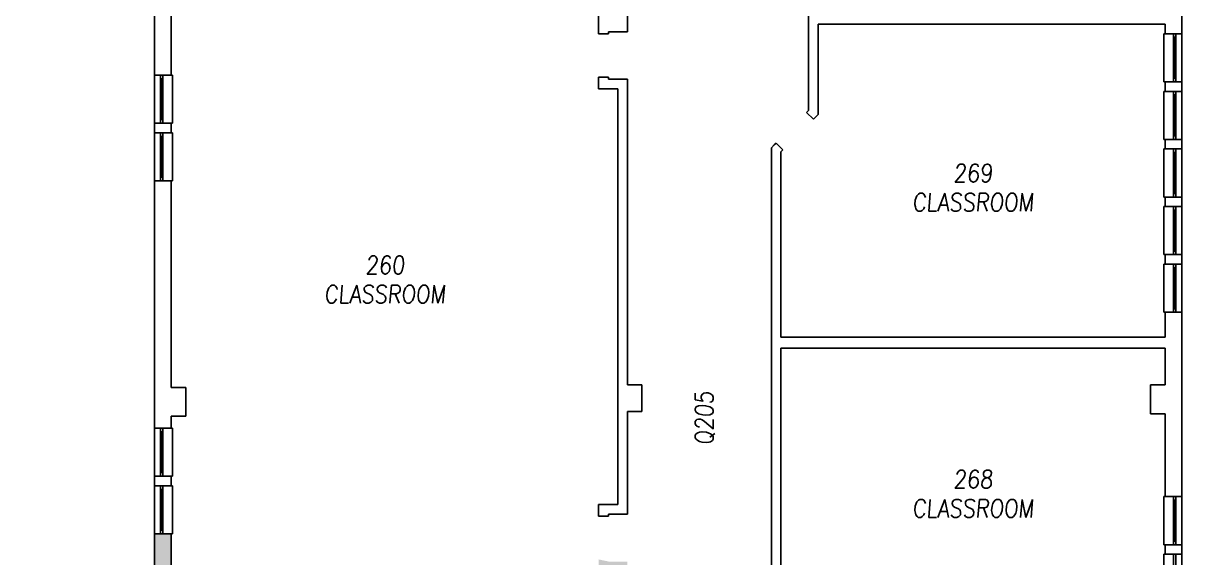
# Model space of a CAD drawing. Extents: x 1039 to 4057, y 664 to 3356.
# Drawn here: x 3091 to 4057, y 1555 to 2000 of the extents above; entities that cross this region are included whole.
import ezdxf
from ezdxf.enums import TextEntityAlignment as Align

# ---------------------------------------------------------------- set-up
doc = ezdxf.new("R2010")
doc.units = 0
doc.header["$MEASUREMENT"] = 0
doc.linetypes.add('CENTER2', pattern=[1.125, 0.75, -0.125, 0.125, -0.125])
doc.linetypes.add('DASHED2', pattern=[0.375, 0.25, -0.125])
for name, color, linetype in [('A-BELOW', 111, 'CONTINUOUS'), ('A-FS-ID', 6, 'CONTINUOUS'), ('A-FS-NM', 6, 'CONTINUOUS'), ('A-GLAZ', 191, 'CONTINUOUS'), ('A-WL-EX', 171, 'CONTINUOUS'), ('class_FILL', 253, 'CONTINUOUS'), ('class_OH_TECH', 43, 'DASHED2')]:
    doc.layers.add(name, color=color, linetype=linetype)
doc.styles.get("Standard").update_dxf_attribs({"font": 'ROMANS', "width": 0.85, "oblique": 5, "height": 15})

# ---------------------------------------------------------------- blocks, each defined once
blk = doc.blocks.new('IT-Screen_09')
at = {"layer": 'class_OH_TECH', "linetype": 'DASHED2', "ltscale": 0.5}
for points in [[(186.68, -186.68), (0, 0), (186.68, 186.68)], [(0, 54), (192, 0), (0, -54)]]:
    blk.add_lwpolyline(points, dxfattribs=at)
for points in [[(-5.12, 62), (2.88, 62), (2.88, -62), (-5.05, -62)], [(-4.37, 58), (2.13, 58), (2.13, -58), (-4.29, -58)]]:
    blk.add_lwpolyline(points, close=True, dxfattribs=at)
at = {"layer": 'class_OH_TECH', "linetype": 'DASHED2', "ltscale": 0.4}
blk.add_lwpolyline([(0, 54), (1, 54), (1, -54), (0, -54)], close=True, dxfattribs=at)
at = {"layer": 'class_OH_TECH', "linetype": 'CENTER2', "ltscale": 0.5}
blk.add_lwpolyline([(0, 0), (192, 0)], dxfattribs=at)
at = {"layer": 'class_OH_TECH', "linetype": 'DASHED2', "ltscale": 0.5, "const_width": 1.5}
blk.add_lwpolyline([(192, -7.5), (210, -7.5), (210, 7.5), (192, 7.5)], close=True, dxfattribs=at)

msp = doc.modelspace()

# ---------------------------------------------------------------- hatches: boundary and pattern name
at = {"layer": 'class_FILL'}
h = msp.add_hatch(color=256, dxfattribs=at)
h.dxf.hatch_style = 1
h.paths.add_polyline_path([(3574.75, 1543.5), (3586.75, 1543.5), (3586.75, 1537.5), (3594.75, 1537.5), (3594.75, 1551.5), (3579, 1551.5), (3570.75, 1553.25), (3570.75, 1531.5), (3214.75, 1531.5), (3214.75, 1574.5), (3200.75, 1574.5), (3200.75, 1537.5), (3122.75, 1537.5), (3122.75, 886.5), (3200.75, 886.5), (3200.75, 874.5), (3214.75, 874.5), (3214.75, 884.5), (3220.77, 884.5), (3220.77, 892.5), (3602.75, 892.5), (3602.75, 890.5), (3608.75, 890.5), (3608.75, 892.5), (3608.75, 944.5), (3580.25, 944.5), (3580.25, 969.78), (3585.98, 979.71), (3577.21, 984.77), (3570.13, 972.5), (3570.13, 901.12), (3153, 901.12), (3153, 1522.87), (3570.13, 1522.87), (3570.13, 1396.5), (3575.52, 1387.16), (3584.29, 1392.22), (3580.25, 1399.21), (3580.25, 1424.5), (3606.75, 1424.5), (3606.75, 1446.5), (3594.75, 1446.5), (3594.75, 1489.5), (3586.75, 1489.5), (3586.75, 1483.5), (3574.75, 1483.5)])
h.paths.add_polyline_path([(3148.75, 1523.5), (3148.75, 1446.5), (3136.75, 1446.5), (3136.75, 1523.5)], flags=16)
h.paths.add_polyline_path([(3148.75, 1422.5), (3148.75, 1194.5), (3136.75, 1194.5), (3136.75, 1422.5)], flags=16)
h.paths.add_polyline_path([(3148.75, 1170.5), (3148.75, 942.5), (3136.75, 942.5), (3136.75, 1170.5)], flags=16)
h.paths.add_polyline_path([(3574.75, 1479.5), (3586.75, 1479.5), (3586.75, 1432.5), (3578.75, 1432.5), (3578.75, 1438.5), (3574.75, 1438.5)], flags=16)
h.paths.add_polyline_path([(3148.75, 918.5), (3148.75, 900.5), (3136.75, 900.5), (3136.75, 918.5)], flags=16)
h.paths.add_polyline_path([(3578.75, 936.5), (3584.75, 936.5), (3584.75, 916.5), (3600.75, 916.5), (3600.75, 900.5), (3574.75, 900.5), (3574.75, 924.5), (3578.75, 924.5)], flags=16)

# ---------------------------------------------------------------- linework, layer by layer
at = {"layer": 'A-BELOW'}
for p, q in [((4041.75, 1951), (4041.75, 1991)), ((4041.75, 1991), (4042.75, 1991)), ((4056.75, 1951), (4056.75, 1991)), ((3200.75, 1956.5), (3200.75, 1916.5)), ((3214.75, 1956.5), (3215.75, 1956.5)), ((3215.75, 1956.5), (3215.75, 1916.5)), ((4042.75, 1951), (4041.75, 1951)), ((4041.75, 1903), (4041.75, 1943)), ((4041.75, 1943), (4042.75, 1943)), ((4056.75, 1903), (4056.75, 1943)), ((3215.75, 1916.5), (3214.75, 1916.5)), ((3200.75, 1908.5), (3200.75, 1868.5)), ((3214.75, 1908.5), (3215.75, 1908.5)), ((3215.75, 1908.5), (3215.75, 1868.5)), ((4042.75, 1903), (4041.75, 1903)), ((4041.75, 1855), (4041.75, 1895)), ((4041.75, 1895), (4042.75, 1895)), ((4056.75, 1855), (4056.75, 1895)), ((3215.75, 1868.5), (3214.75, 1868.5)), ((4042.75, 1855), (4041.75, 1855)), ((4041.75, 1807), (4041.75, 1847)), ((4041.75, 1847), (4042.75, 1847)), ((4056.75, 1807), (4056.75, 1847)), ((4042.75, 1807), (4041.75, 1807)), ((4041.75, 1799), (4042.75, 1799)), ((4041.75, 1759), (4041.75, 1799)), ((4056.75, 1759), (4056.75, 1799)), ((4042.75, 1759), (4041.75, 1759)), ((3200.75, 1662.5), (3200.75, 1622.5)), ((3214.75, 1662.5), (3215.75, 1662.5)), ((3215.75, 1662.5), (3215.75, 1622.5)), ((3215.75, 1622.5), (3214.75, 1622.5)), ((3200.75, 1614.5), (3200.75, 1574.5)), ((3214.75, 1614.5), (3215.75, 1614.5)), ((3215.75, 1614.5), (3215.75, 1574.5)), ((4041.75, 1565.5), (4041.75, 1605.5)), ((4041.75, 1605.5), (4042.75, 1605.5)), ((4056.75, 1565.5), (4056.75, 1605.5)), ((3215.75, 1574.5), (3214.75, 1574.5)), ((4042.75, 1565.5), (4041.75, 1565.5)), ((4041.75, 1517.5), (4041.75, 1557.5)), ((4041.75, 1557.5), (4042.75, 1557.5)), ((4056.75, 1517.5), (4056.75, 1557.5))]:
    msp.add_line(p, q, dxfattribs=at)
at = {"layer": 'A-GLAZ'}
for p, q in [((4049.75, 1991), (4049.75, 1951)), ((4051.75, 1991), (4051.75, 1951)), ((4049.75, 1988), (4051.75, 1988)), ((4050.75, 1988), (4050.75, 1954)), ((4051, 1988), (4051, 1954)), ((4051.5, 1988), (4051.5, 1954)), ((3205.75, 1916.5), (3205.75, 1956.5)), ((3207.75, 1953.5), (3205.75, 1953.5)), ((3206, 1919.5), (3206, 1953.5)), ((3206.5, 1919.5), (3206.5, 1953.5)), ((3206.75, 1919.5), (3206.75, 1953.5)), ((3207.75, 1916.5), (3207.75, 1956.5)), ((4049.75, 1954), (4051.75, 1954)), ((4049.75, 1943), (4049.75, 1903)), ((4051.75, 1943), (4051.75, 1903)), ((4049.75, 1940), (4051.75, 1940)), ((4050.75, 1940), (4050.75, 1906)), ((4051, 1940), (4051, 1906)), ((4051.5, 1940), (4051.5, 1906)), ((3207.75, 1919.5), (3205.75, 1919.5)), ((3205.75, 1868.5), (3205.75, 1908.5)), ((3207.75, 1905.5), (3205.75, 1905.5)), ((3206, 1871.5), (3206, 1905.5)), ((3206.5, 1871.5), (3206.5, 1905.5)), ((3206.75, 1871.5), (3206.75, 1905.5)), ((3207.75, 1868.5), (3207.75, 1908.5)), ((4049.75, 1906), (4051.75, 1906)), ((4049.75, 1895), (4049.75, 1855)), ((4051.75, 1895), (4051.75, 1855)), ((4049.75, 1892), (4051.75, 1892)), ((4050.75, 1892), (4050.75, 1858)), ((4051, 1892), (4051, 1858)), ((4051.5, 1892), (4051.5, 1858)), ((3207.75, 1871.5), (3205.75, 1871.5)), ((4049.75, 1858), (4051.75, 1858)), ((4049.75, 1847), (4049.75, 1807)), ((4049.75, 1844), (4051.75, 1844)), ((4050.75, 1844), (4050.75, 1810)), ((4051, 1844), (4051, 1810)), ((4051.5, 1844), (4051.5, 1810)), ((4051.75, 1847), (4051.75, 1807)), ((4049.75, 1810), (4051.75, 1810)), ((4049.75, 1799), (4049.75, 1759)), ((4049.75, 1796), (4051.75, 1796)), ((4050.75, 1796), (4050.75, 1762)), ((4051, 1796), (4051, 1762)), ((4051.5, 1796), (4051.5, 1762)), ((4051.75, 1799), (4051.75, 1759)), ((4049.75, 1762), (4051.75, 1762)), ((3205.75, 1622.5), (3205.75, 1662.5)), ((3207.75, 1622.5), (3207.75, 1662.5)), ((3207.75, 1659.5), (3205.75, 1659.5)), ((3206, 1625.5), (3206, 1659.5)), ((3206.5, 1625.5), (3206.5, 1659.5)), ((3206.75, 1625.5), (3206.75, 1659.5)), ((3207.75, 1625.5), (3205.75, 1625.5)), ((3205.75, 1574.5), (3205.75, 1614.5)), ((3207.75, 1574.5), (3207.75, 1614.5)), ((3207.75, 1611.5), (3205.75, 1611.5)), ((3206, 1577.5), (3206, 1611.5)), ((3206.5, 1577.5), (3206.5, 1611.5)), ((3206.75, 1577.5), (3206.75, 1611.5)), ((4049.75, 1605.5), (4049.75, 1565.5)), ((4051.75, 1605.5), (4051.75, 1565.5)), ((4049.75, 1602.5), (4051.75, 1602.5)), ((4050.75, 1602.5), (4050.75, 1568.5)), ((4051, 1602.5), (4051, 1568.5)), ((4051.5, 1602.5), (4051.5, 1568.5)), ((3207.75, 1577.5), (3205.75, 1577.5)), ((4049.75, 1568.5), (4051.75, 1568.5)), ((4049.75, 1557.5), (4049.75, 1517.5)), ((4051.75, 1557.5), (4051.75, 1517.5))]:
    msp.add_line(p, q, dxfattribs=at)
at = {"layer": 'A-WL-EX'}
for p, q in [((3200.75, 2162.5), (3200.75, 1956.5)), ((4056.75, 2152.5), (4056.75, 1991)), ((3594.75, 1992.5), (3594.75, 2060.5)), ((3214.75, 2046.5), (3214.75, 1956.5)), ((3570.75, 1990.75), (3570.75, 2046.5)), ((3745.75, 2019), (3745.75, 1999)), ((3745.75, 1999), (3745.75, 1927)), ((3753.75, 1999), (3753.75, 1923.68)), ((3753.75, 1999), (4042.75, 1999)), ((4042.75, 1991), (4042.75, 1999)), ((3579, 1990.75), (3570.75, 1990.75)), ((3594.75, 1992.5), (3579, 1992.5)), ((3579, 1990.75), (3579, 1992.5)), ((4042.75, 1991), (4056.75, 1991)), ((3214.75, 1956.5), (3200.75, 1956.5)), ((3579, 1954.75), (3570.75, 1954.75)), ((3570.75, 1954.75), (3570.75, 1945)), ((3579, 1953), (3579, 1954.75)), ((3594.75, 1953), (3579, 1953)), ((3594.75, 1853.5), (3594.75, 1953)), ((4042.75, 1951), (4042.75, 1943)), ((4042.75, 1951), (4056.75, 1951)), ((4056.75, 1951), (4056.75, 1943)), ((3586.75, 1945), (3570.75, 1945)), ((3586.75, 1599), (3586.75, 1945)), ((4042.75, 1943), (4056.75, 1943)), ((3744.15, 1925.39), (3745.75, 1927)), ((3744.15, 1925.39), (3749.81, 1919.74)), ((3753.75, 1923.68), (3749.81, 1919.74)), ((3200.75, 1908.5), (3200.75, 1916.5)), ((3214.75, 1916.5), (3200.75, 1916.5)), ((3214.75, 1908.5), (3214.75, 1916.5)), ((3214.75, 1908.5), (3200.75, 1908.5)), ((4042.75, 1903), (4042.75, 1895)), ((4042.75, 1903), (4056.75, 1903)), ((4056.75, 1903), (4056.75, 1895)), ((3717.09, 1898.34), (3714.75, 1896)), ((3714.75, 1896), (3714.75, 1507.93)), ((3717.09, 1898.34), (3718.69, 1899.94)), ((3718.69, 1899.94), (3724.35, 1894.28)), ((3724.35, 1894.28), (3722.75, 1892.68)), ((3722.75, 1738.25), (3722.75, 1892.68)), ((4042.75, 1895), (4056.75, 1895)), ((3200.75, 1868.5), (3200.75, 1662.5)), ((3214.75, 1868.5), (3200.75, 1868.5)), ((3214.75, 1868.5), (3214.75, 1696.5)), ((4042.75, 1855), (4042.75, 1847)), ((4042.75, 1855), (4056.75, 1855)), ((4056.75, 1855), (4056.75, 1847)), ((3594.75, 1698.5), (3594.75, 1853.5)), ((4042.75, 1847), (4056.75, 1847)), ((4042.75, 1807), (4042.75, 1799)), ((4042.75, 1807), (4056.75, 1807)), ((4056.75, 1807), (4056.75, 1799)), ((4042.75, 1799), (4056.75, 1799)), ((4042.75, 1759), (4042.75, 1738.25)), ((4042.75, 1759), (4056.75, 1759)), ((4056.75, 1759), (4056.75, 1605.5)), ((4042.75, 1738.25), (3722.75, 1738.25)), ((4042.75, 1729.25), (3722.75, 1729.25)), ((3722.75, 1511.25), (3722.75, 1729.25)), ((4042.75, 1729.25), (4042.75, 1698.5)), ((3226.75, 1696.5), (3214.75, 1696.5)), ((3226.75, 1672.5), (3226.75, 1696.5)), ((3594.75, 1698.5), (3606.75, 1698.5)), ((3606.75, 1698.5), (3606.75, 1676.5)), ((4030.75, 1698.5), (4030.75, 1674.5)), ((4042.75, 1698.5), (4030.75, 1698.5)), ((3214.75, 1672.5), (3226.75, 1672.5)), ((3214.75, 1672.5), (3214.75, 1662.5)), ((3594.75, 1591), (3594.75, 1676.5)), ((3606.75, 1676.5), (3594.75, 1676.5)), ((4030.75, 1674.5), (4042.75, 1674.5)), ((4042.75, 1674.5), (4042.75, 1605.5)), ((3214.75, 1662.5), (3200.75, 1662.5)), ((3214.75, 1622.5), (3200.75, 1622.5)), ((3200.75, 1614.5), (3200.75, 1622.5)), ((3214.75, 1614.5), (3214.75, 1622.5)), ((3214.75, 1614.5), (3200.75, 1614.5)), ((4042.75, 1605.5), (4056.75, 1605.5)), ((3586.75, 1599), (3570.75, 1599)), ((3570.75, 1589.25), (3570.75, 1599)), ((3579, 1589.25), (3570.75, 1589.25)), ((3594.75, 1591), (3579, 1591)), ((3579, 1589.25), (3579, 1591)), ((3214.75, 1574.5), (3200.75, 1574.5)), ((3200.75, 1574.5), (3200.75, 1537.5)), ((3214.75, 1574.5), (3214.75, 1531.5)), ((4042.75, 1565.5), (4042.75, 1557.5)), ((4042.75, 1565.5), (4056.75, 1565.5)), ((4056.75, 1565.5), (4056.75, 1557.5)), ((4042.75, 1557.5), (4056.75, 1557.5))]:
    msp.add_line(p, q, dxfattribs=at)

# ---------------------------------------------------------------- block references
at = {"layer": 'class_OH_TECH', "rotation": 329.8977530747549}
msp.add_blockref('IT-Screen_09', (3189.37, 1466.18), dxfattribs=at)

# ---------------------------------------------------------------- texts
at = {"layer": 'A-FS-ID', "oblique": 5, "width": 0.85}
for s, p in [('269', (3882.75, 1874.91)), ('260', (3392.75, 1798.4)), ('268', (3882.75, 1620.05))]:
    msp.add_text(s, height=15, dxfattribs=at).set_placement(p, align=Align.MIDDLE)
msp.add_text('Q205', height=15, rotation=90, dxfattribs=at).set_placement((3659.5, 1670.73), align=Align.MIDDLE)
at = {"layer": 'A-FS-NM', "oblique": 5, "width": 0.85}
for p in [(3882.75, 1850.62), (3392.75, 1774.11), (3882.75, 1595.77)]:
    msp.add_text('CLASSROOM', height=15, dxfattribs=at).set_placement(p, align=Align.MIDDLE)

doc.saveas('drawing.dxf')
